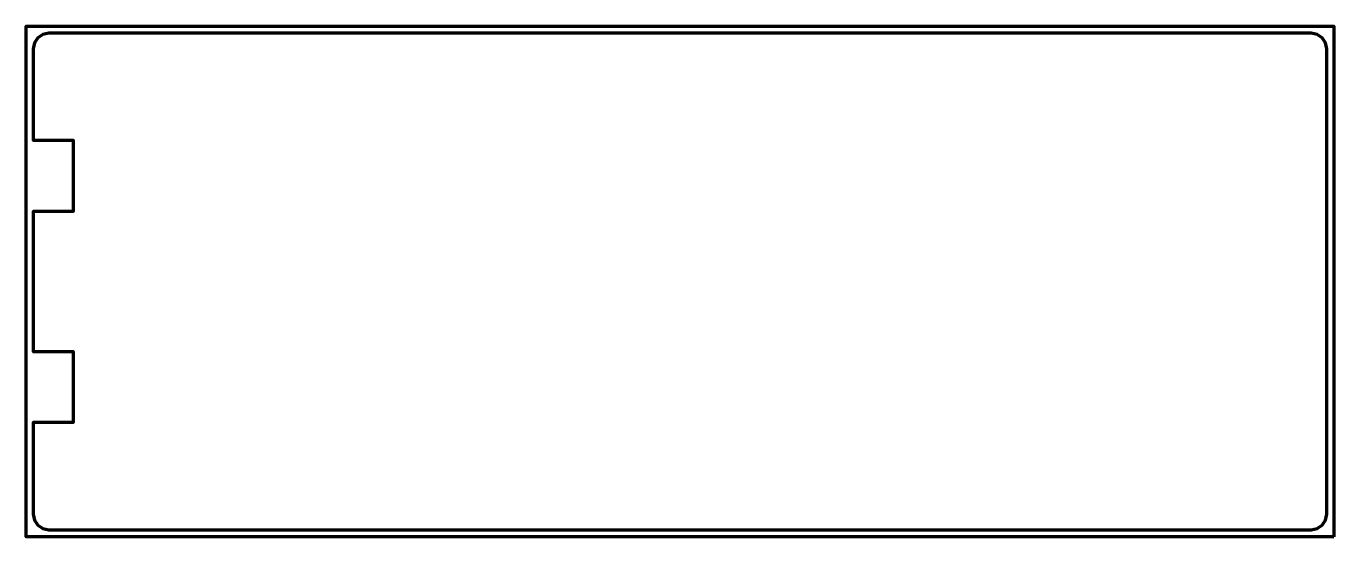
# Model space of a CAD drawing. Header units: millimetres. Extents: x -354 to 565, y -31 to 328.
import ezdxf

# ---------------------------------------------------------------- set-up
doc = ezdxf.new("R2010")
doc.units = ezdxf.units.MM
doc.header["$MEASUREMENT"] = 0
doc.layers.get('0').update_dxf_attribs({"lineweight": 0})
doc.layers.add('Safety', color=7, linetype='Continuous', lineweight=0)

msp = doc.modelspace()

# ---------------------------------------------------------------- linework, layer by layer
at = {"color": 230, "lineweight": 70, "true_color": 0xe50c7e}
msp.add_lwpolyline([(-349.02, -14.63), (-348.16, -18.91), (-345.8, -22.41), (-342.31, -24.76), (-338.02, -25.63), (548.63, -25.63), (552.91, -24.76), (556.41, -22.41), (558.77, -18.91), (559.63, -14.63), (559.63, 312.02), (558.77, 316.3), (556.41, 319.8), (552.91, 322.15), (548.63, 323.02), (-338.02, 323.02), (-342.31, 322.15), (-345.8, 319.8), (-348.16, 316.3), (-349.02, 312.02), (-349.02, 247.9), (-320.88, 247.9), (-320.88, 197.93), (-349.02, 197.93), (-349.02, 99.54), (-320.88, 99.54), (-320.88, 49.57), (-349.02, 49.57)], close=True, dxfattribs=at)
at = {"layer": 'Safety', "color": 230, "lineweight": 70, "true_color": 0xe50c7e}
msp.add_lwpolyline([(564.63, -30.63), (-354.02, -30.63), (-354.02, 328.02), (564.63, 328.02)], close=True, dxfattribs=at)

doc.saveas('drawing.dxf')
